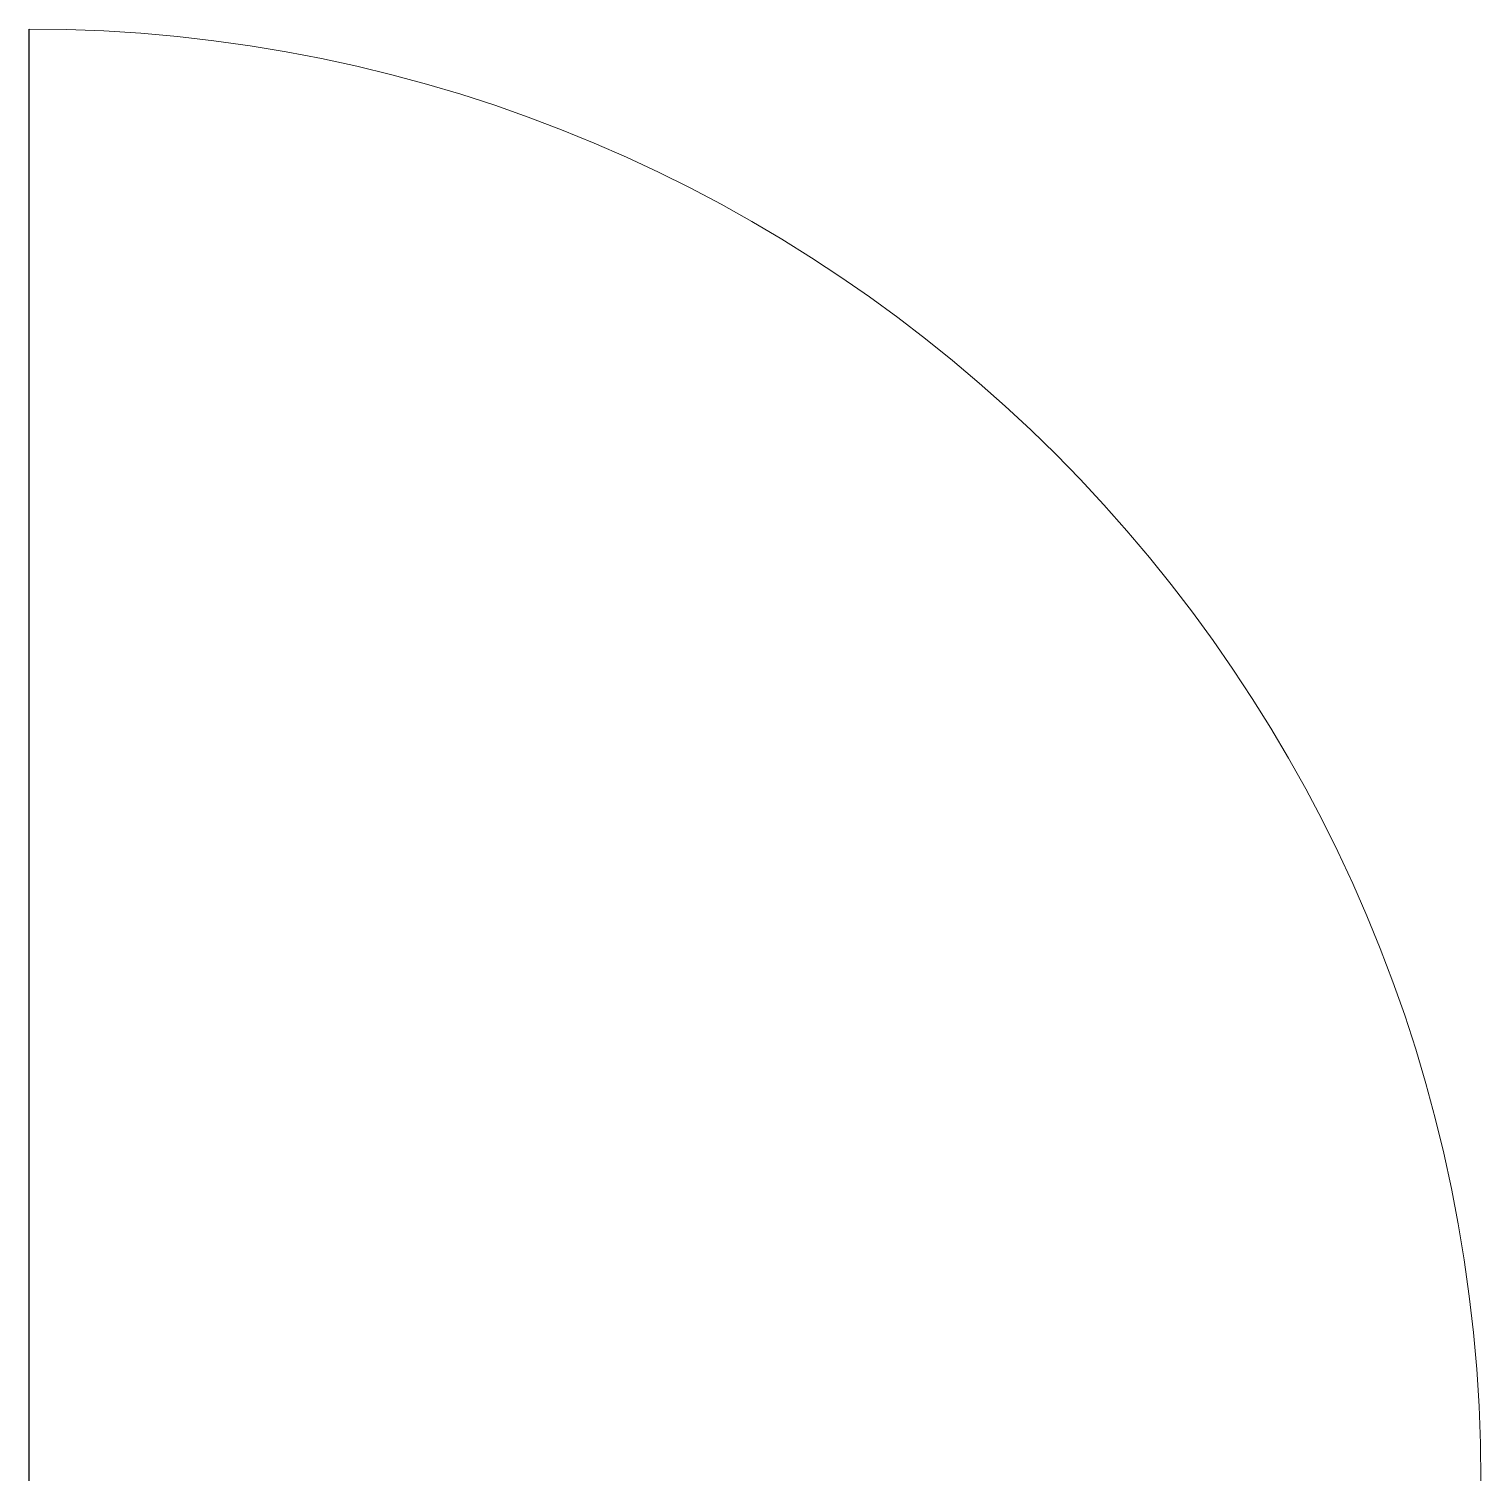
# Model space of a CAD drawing. Header units: millimetres. Extents: x 0 to 1746, y 0 to 1746.
import ezdxf

# ---------------------------------------------------------------- set-up
doc = ezdxf.new("R2010")
doc.units = ezdxf.units.MM
doc.layers.add('Furniture_家具立面', color=255, linetype='Continuous')

# ---------------------------------------------------------------- blocks, each defined once
blk = doc.blocks.new('单扇平开门04(全开无门厚)')
at = {"color": 4}
blk.add_line((0, 1746), (0, 0), dxfattribs=at)
at = {"color": 4, "lineweight": 13}
blk.add_arc((0, 1746), 1746, 270, 0, dxfattribs=at)

msp = doc.modelspace()

# ---------------------------------------------------------------- block references
at = {"layer": 'Furniture_家具立面', "xscale": -1, "rotation": 180}
msp.add_blockref('单扇平开门04(全开无门厚)', (0, 1746), dxfattribs=at)

doc.saveas('drawing.dxf')
